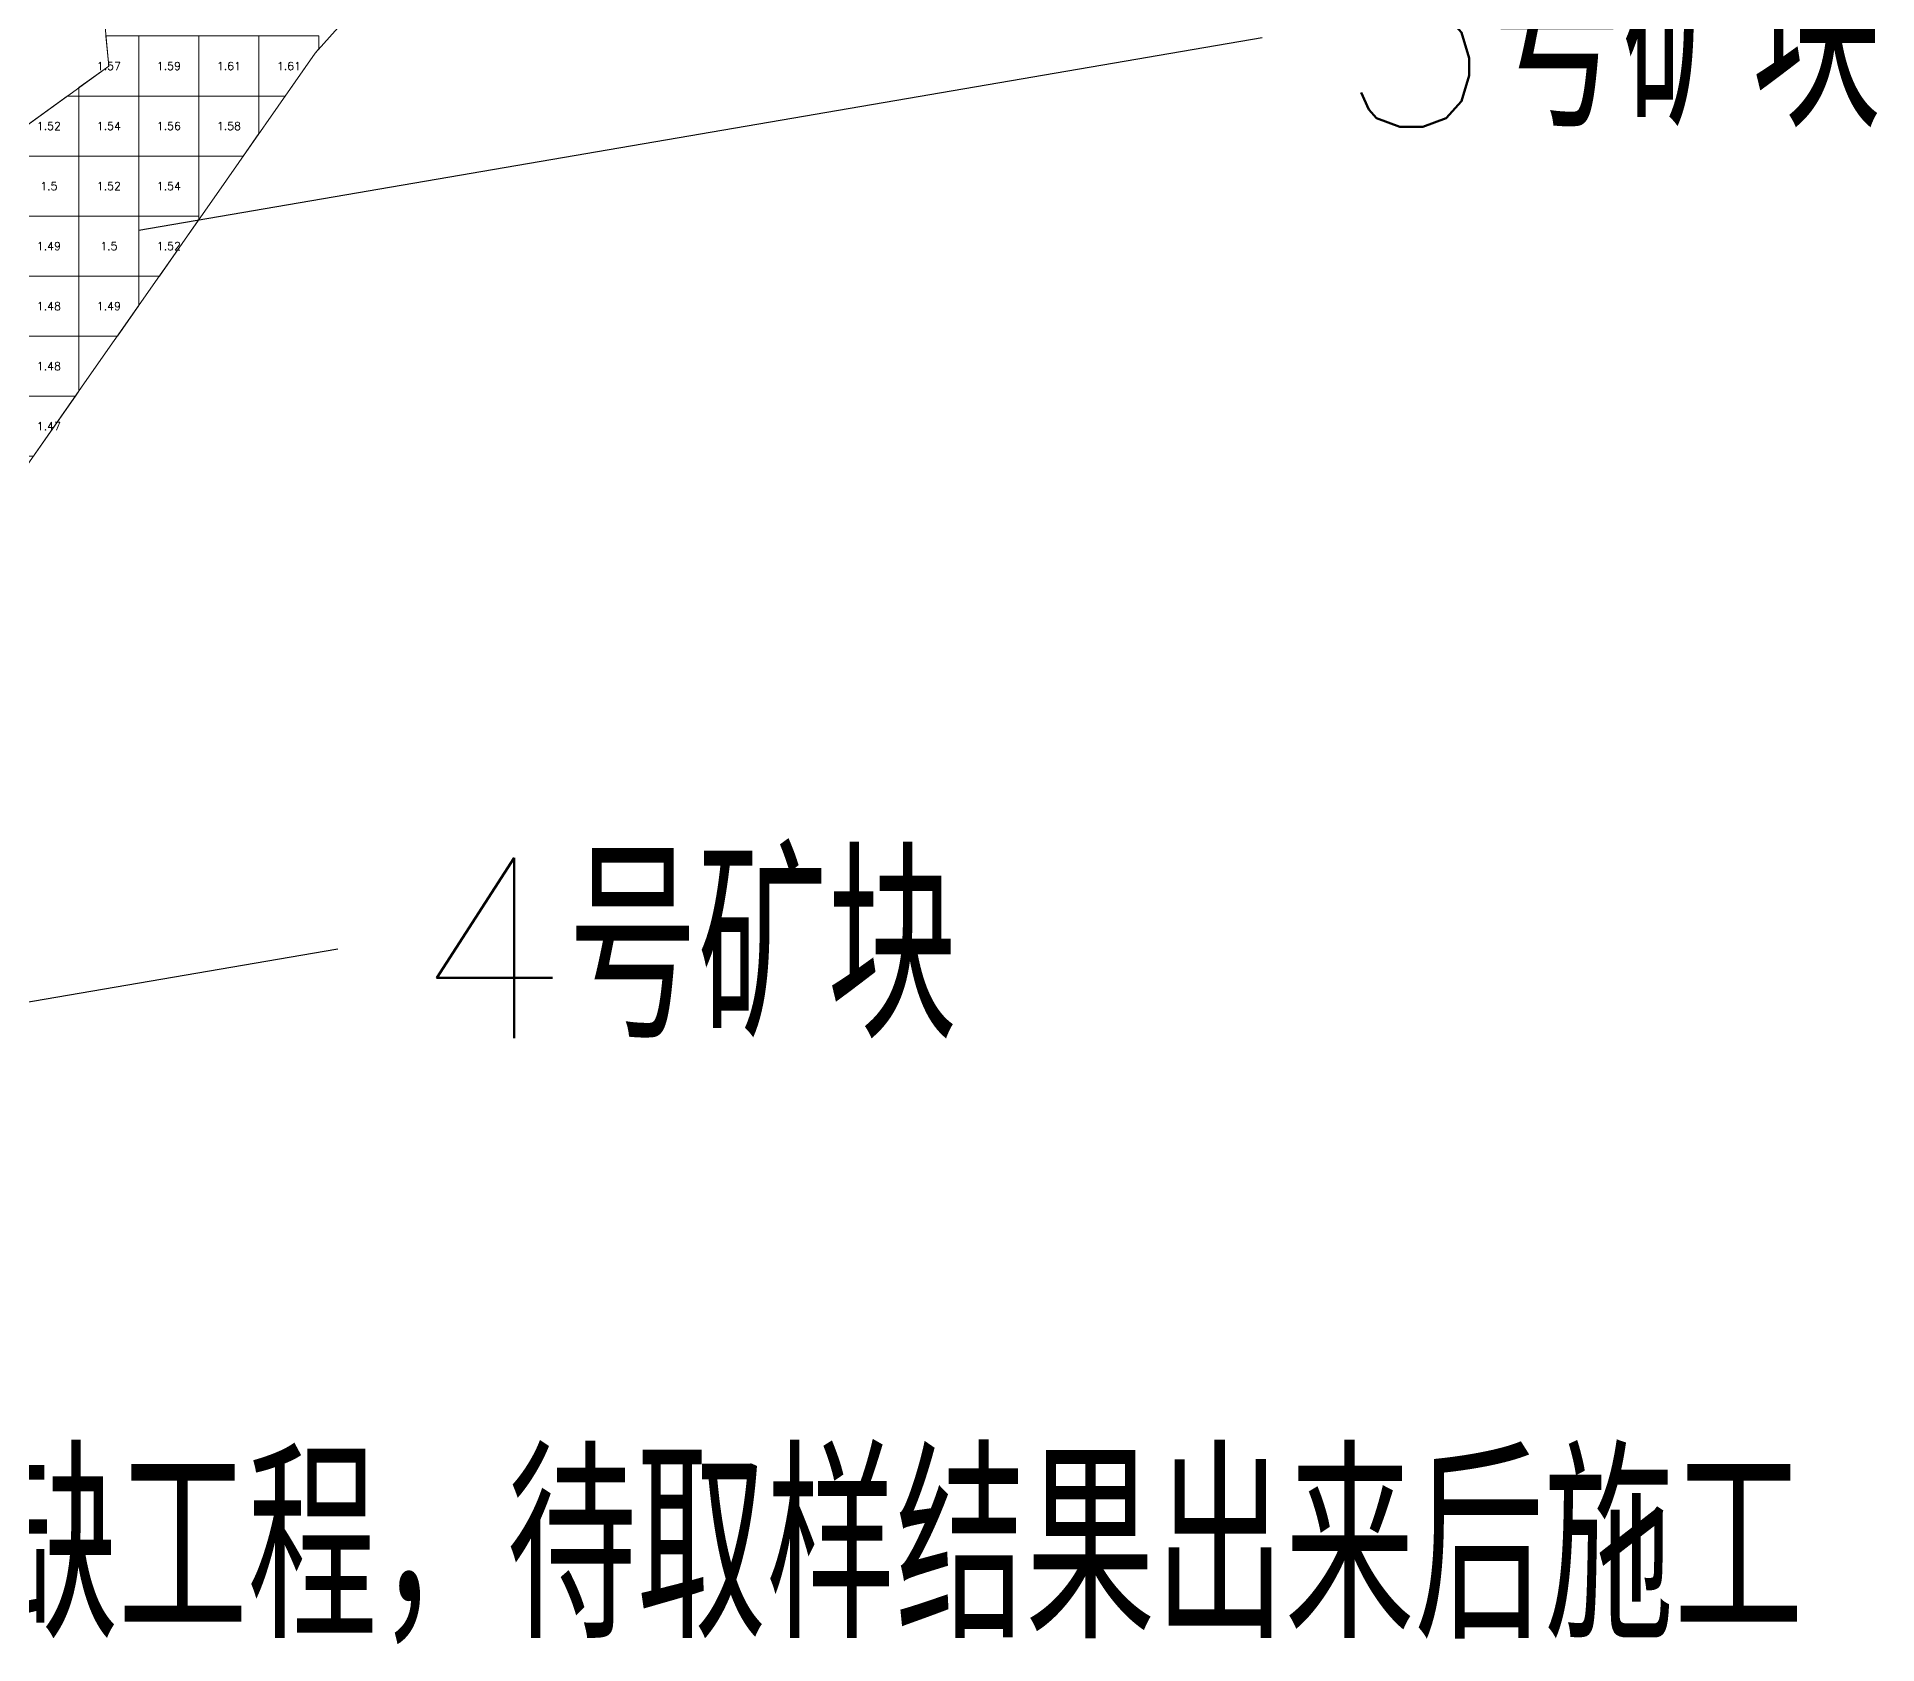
# Model space of a CAD drawing. Header units: inches. Extents: x 469883 to 470005, y 4349687 to 4349765.
# Drawn here: x 469928.65 to 469959.31, y 4349689.04 to 4349715.81 of the extents above; entities that cross this region are included whole.
import ezdxf
from ezdxf.enums import TextEntityAlignment as Align

# ---------------------------------------------------------------- set-up
doc = ezdxf.new("R2010")
doc.units = ezdxf.units.IN
doc.header["$MEASUREMENT"] = 0
doc.layers.add('爆区方格网', color=7, linetype='Continuous', lineweight=0)
doc.styles.add('3dmine_textStyle_1', font='txt.shx', dxfattribs={"height": 1, "bigfont": 'gbcbig.shx'})
doc.styles.add('Standard_Shx', font='txt.shx', dxfattribs={"bigfont": 'gbcbig.shx'})

msp = doc.modelspace()

# ---------------------------------------------------------------- linework, layer by layer
for p, q in [((469930.349, 4349712.594, 11885.24), (469949.063, 4349715.8, 7924.24)), ((469914.95, 4349697.414, 15847.19), (469933.664, 4349700.619, 11886.19))]:
    msp.add_line(p, q)
at = {"color": 5, "linetype": 'Continuous', "lineweight": 0, "true_color": 0x0000ff, "elevation": 3962.29}
for points in [[(469925.493, 4349712.176), (469929.846, 4349715.326), (469929.472, 4349719.374), (469931.89, 4349722.618), (469934.883, 4349721.793), (469937.297, 4349720.036), (469934.883, 4349721.793)], [(469934.883, 4349721.793), (469934.883, 4349721.793), (469937.297, 4349720.036), (469937.297, 4349720.036), (469935.436, 4349717.95), (469934.434, 4349716.827), (469933.287, 4349715.542), (469931.602, 4349713.132), (469929.523, 4349710.158), (469928.271, 4349708.365)]]:
    msp.add_lwpolyline(points, dxfattribs=at)
at = {"layer": '爆区方格网', "color": 5, "linetype": 'Continuous', "lineweight": 0, "true_color": 0x0000ff, "elevation": 3961.95}
for points in [[(469930.349, 4349714.827), (469929.349, 4349714.827), (469929.349, 4349714.967), (469929.846, 4349715.326), (469929.799, 4349715.827), (469930.349, 4349715.827), (469930.349, 4349714.827)], [(469931.349, 4349714.827), (469930.349, 4349714.827), (469930.349, 4349715.827), (469931.349, 4349715.827), (469931.349, 4349714.827)], [(469932.349, 4349714.827), (469931.349, 4349714.827), (469931.349, 4349715.827), (469932.349, 4349715.827), (469932.349, 4349714.827)], [(469933.349, 4349715.611), (469933.287, 4349715.542), (469932.787, 4349714.827), (469932.349, 4349714.827), (469932.349, 4349715.827), (469933.349, 4349715.827), (469933.349, 4349715.611)], [(469929.349, 4349713.827), (469928.349, 4349713.827), (469928.349, 4349714.243), (469929.156, 4349714.827), (469929.349, 4349714.827), (469929.349, 4349713.827)], [(469930.349, 4349713.827), (469929.349, 4349713.827), (469929.349, 4349714.827), (469930.349, 4349714.827), (469930.349, 4349713.827)], [(469931.349, 4349713.827), (469930.349, 4349713.827), (469930.349, 4349714.827), (469931.349, 4349714.827), (469931.349, 4349713.827)], [(469932.349, 4349714.2), (469932.088, 4349713.827), (469931.349, 4349713.827), (469931.349, 4349714.827), (469932.349, 4349714.827), (469932.349, 4349714.2)], [(469929.349, 4349712.827), (469928.349, 4349712.827), (469928.349, 4349713.827), (469929.349, 4349713.827), (469929.349, 4349712.827)], [(469930.349, 4349712.827), (469929.349, 4349712.827), (469929.349, 4349713.827), (469930.349, 4349713.827), (469930.349, 4349712.827)], [(469931.349, 4349712.827), (469930.349, 4349712.827), (469930.349, 4349713.827), (469931.349, 4349713.827), (469931.349, 4349712.827)], [(469929.349, 4349711.827), (469928.349, 4349711.827), (469928.349, 4349712.827), (469929.349, 4349712.827), (469929.349, 4349711.827)], [(469930.349, 4349711.827), (469929.349, 4349711.827), (469929.349, 4349712.827), (469930.349, 4349712.827), (469930.349, 4349711.827)], [(469931.349, 4349712.769), (469930.69, 4349711.827), (469930.349, 4349711.827), (469930.349, 4349712.827), (469931.349, 4349712.827), (469931.349, 4349712.769)], [(469929.349, 4349710.827), (469928.349, 4349710.827), (469928.349, 4349711.827), (469929.349, 4349711.827), (469929.349, 4349710.827)], [(469930.349, 4349711.339), (469929.991, 4349710.827), (469929.349, 4349710.827), (469929.349, 4349711.827), (469930.349, 4349711.827), (469930.349, 4349711.339)], [(469929.349, 4349709.908), (469929.292, 4349709.827), (469928.349, 4349709.827), (469928.349, 4349710.827), (469929.349, 4349710.827), (469929.349, 4349709.908)], [(469928.593, 4349708.827), (469928.349, 4349708.827), (469928.349, 4349709.827), (469929.292, 4349709.827), (469928.593, 4349708.827)]]:
    msp.add_lwpolyline(points, dxfattribs=at)

# ---------------------------------------------------------------- texts
at = {"color": 5, "linetype": 'Continuous', "lineweight": 0, "true_color": 0x0000ff, "style": '3dmine_textStyle_1'}
for s, p in [('1.57', (469929.849, 4349715.327, 3961.95)), ('1.59', (469930.849, 4349715.327, 3961.95)), ('1.61', (469931.849, 4349715.327, 3961.95)), ('1.61', (469932.849, 4349715.327, 3961.95)), ('1.52', (469928.849, 4349714.327, 3961.95)), ('1.54', (469929.849, 4349714.327, 3961.95)), ('1.56', (469930.849, 4349714.327, 3961.95)), ('1.58', (469931.849, 4349714.327, 3961.95)), ('1.5', (469928.849, 4349713.327, 3961.95)), ('1.52', (469929.849, 4349713.327, 3961.95)), ('1.54', (469930.849, 4349713.327, 3961.95)), ('1.49', (469928.849, 4349712.327, 3961.95)), ('1.5', (469929.849, 4349712.327, 3961.95)), ('1.52', (469930.849, 4349712.327, 3961.95)), ('1.48', (469928.849, 4349711.327, 3961.95)), ('1.49', (469929.849, 4349711.327, 3961.95)), ('1.48', (469928.849, 4349710.327, 3961.95)), ('1.47', (469928.849, 4349709.327, 3961.95))]:
    msp.add_text(s, height=0.1333, dxfattribs=at).set_placement(p, align=Align.MIDDLE_CENTER)
at = {"char_height": 3, "attachment_point": 1, "style": 'Standard_Shx'}
for s, width, insert in [('3号矿块', 15.65323, (469950.327, 4349717.314, 7924.24)), ('4号矿块', 15.65323, (469934.928, 4349702.134, 11886.19)), ('缺工程，待取样结果出来后施工', 35.06623, (469927.84, 4349692.133, 9907.713))]:
    msp.add_mtext_dynamic_manual_height_columns(s, width=width, gutter_width=1, heights=[0], dxfattribs=dict(at, insert=insert))

doc.saveas('drawing.dxf')
